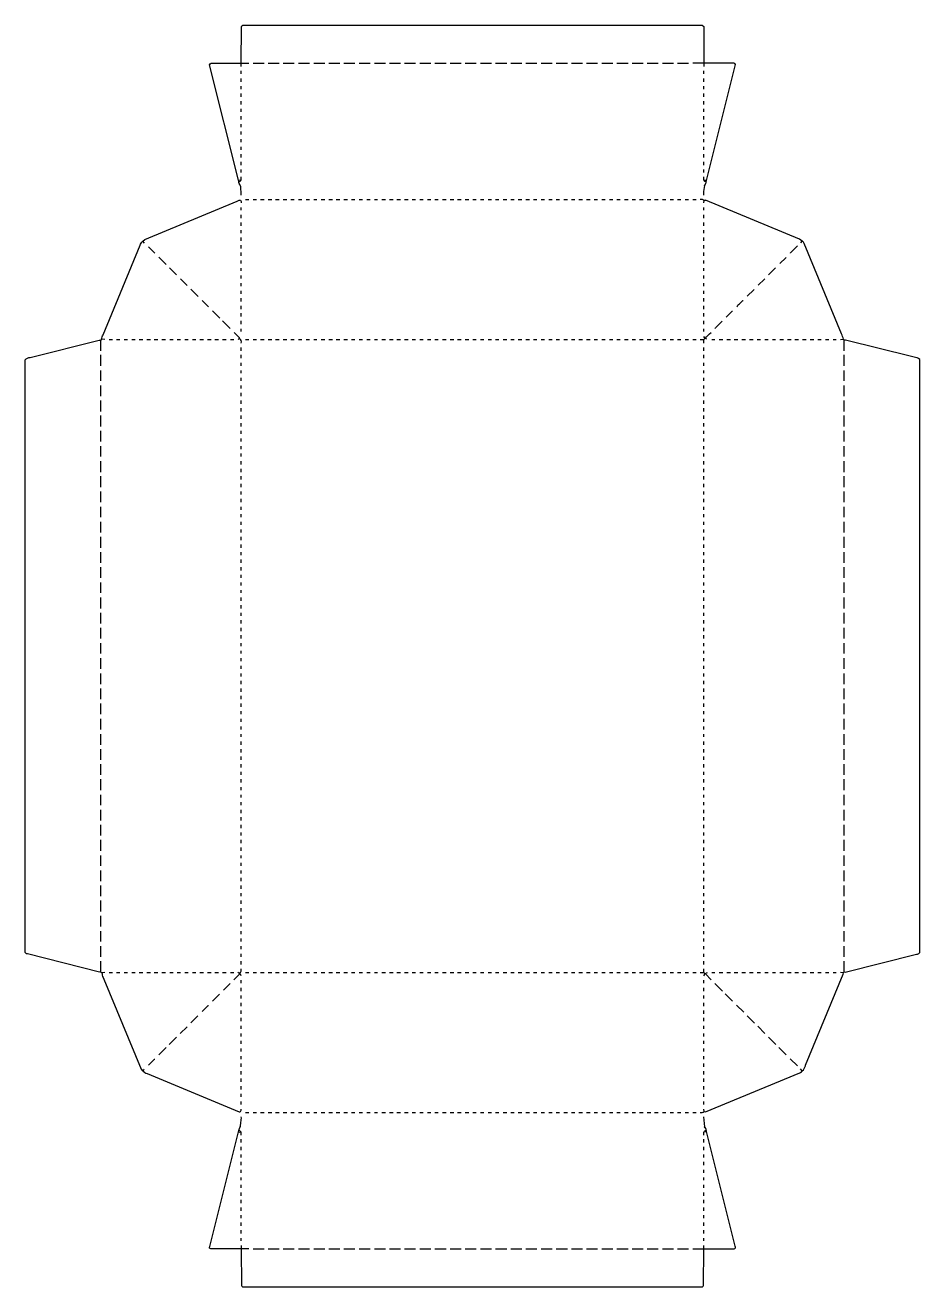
# Model space of a CAD drawing. Extents: x 660 to 6388, y 467 to 4506.
# Drawn here: x 3601 to 6388, y 520 to 4453 of the extents above; entities that cross this region are included whole.
import ezdxf

# ---------------------------------------------------------------- set-up
doc = ezdxf.new("R2010")
doc.units = 0
doc.layers.get('0').update_dxf_attribs({"linetype": 'CONTINUOUS'})

msp = doc.modelspace()

# ---------------------------------------------------------------- linework, layer by layer
at = {"color": 7, "linetype": 'CONTINUOUS'}
for points in [[(4274, 4324), (4274, 4335), (4274.5, 4448, -0.247487), (4279, 4453), (5710, 4453), (5715, 4449), (5715, 4335), (5715, 4324)], [(4274, 3923), (4273.5, 3936), (4272.6, 3939.9), (4272.4, 3949.1), (4270.8, 3953.9, -0.064627), (4266, 3966), (4265, 3970), (4175, 4330, -0.200223), (4180, 4334.5), (4274, 4335), (4298, 4335)], [(5715, 3923), (5715.5, 3935), (5718, 3953), (5719, 3955, 0.11879), (5723, 3966), (5724, 3969), (5814, 4331, 0.250927), (5809, 4334.5), (5715, 4335), (5681, 4335)], [(5723, 3966, -0.545951), (5716, 3970), (5715, 3971), (5715, 3980)], [(3837, 3438), (3837, 3471, 0.184026), (3839, 3474, -0.093701), (3843.7, 3488.1), (3958.8, 3767.1, -0.101144), (3967, 3780), (3974, 3785), (4260.9, 3904.3), (4267.9, 3907.2, -0.551051), (4273.6, 3903.9), (4274, 3899)], [(6152, 1502), (6156, 1501), (6378.1, 1556.6), (6380.9, 1557.4, 0.175272), (6388, 1562), (6388, 3411, 0.152773), (6370.1, 3418.4), (6362.1, 3420.4), (6157, 3471.5), (6156, 3471), (6152, 3471), (6150, 3473), (6150, 3474, 0.06961), (6144.3, 3491.1), (6028.2, 3772.1, 0.146719), (6022, 3780), (6013.8, 3785.8), (5720, 3907.5), (5719, 3907), (5715, 3907), (5713.1, 3908.2, 0.168768), (5704, 3910)], [(5818, 3575, -0.065166), (5826, 3584), (5837, 3595), (5838, 3595)], [(3837, 1502), (3832, 1501), (3607.9, 1557.6), (3605, 1558), (3601, 1562), (3601, 3410, -0.227924), (3616.1, 3417.6), (3830.9, 3471.4, -0.086291), (3837, 3471)], [(4274, 3462, 0.281867), (4269, 3476), (4269, 3478), (4252, 3495)], [(4264, 3473, -0.15463), (4269, 3476)], [(5704, 3473), (5715, 3473), (5718, 3476), (5720, 3477, -0.070149), (5738, 3495)], [(5718, 3476, 0.228676), (5715, 3483)], [(5725, 3474, -0.155754), (5720, 3477)], [(5704, 1063, 0.200418), (5716, 1066), (5720, 1065), (6013.9, 1187.2), (6016.9, 1188.3, 0.071993), (6022, 1193, 0.16957), (6031.7, 1209.1), (6032.3, 1210.9), (6149.6, 1494.1), (6150, 1499, 0.184026), (6152, 1502), (6152, 1535)], [(3840, 1499, 0.133569), (3843.8, 1483.9), (3845.8, 1478.9), (3962.2, 1198.2), (3966, 1193), (3968, 1193, 0.171313), (3980.9, 1184.8), (4267.9, 1065.8, 0.457764), (4273.6, 1070.1), (4274, 1074)], [(4251, 1477), (4270, 1496), (4270, 1497, 0.179421), (4274, 1511)], [(4270, 1497, -0.126966), (4263, 1500)], [(4274, 1489, 0.125359), (4270, 1496)], [(5715, 1489, 0.155288), (5718, 1497), (5715, 1500), (5715, 1511)], [(5720, 1496, -0.125537), (5727, 1500)], [(3968, 1193, -0.162278), (3972, 1198)], [(4298, 638), (4274, 638), (4179, 638.5, -0.557003), (4175.6, 645.1), (4265, 1003), (4266, 1007, -0.098591), (4272, 1020), (4272.6, 1033.1, 0.097668), (4274, 1050)], [(5681, 638), (5715, 638), (5810, 638.5, 0.586605), (5813.4, 646.1), (5724, 1004), (5724, 1006), (5723, 1007, 0.145859), (5718, 1019), (5715, 1050)], [(4274, 993), (4274, 1002), (4273, 1003, 0.288281), (4266, 1007)], [(4274, 649), (4274, 638), (4274.5, 524, 0.270975), (4278, 520), (5711, 520, 0.270975), (5714.5, 524), (5715, 638), (5715, 649)]]:
    msp.add_lwpolyline(points, format="xyb", dxfattribs=at)
for points in [[(4311, 4335), (4345, 4335)], [(4358, 4335), (4392, 4335)], [(4405, 4335), (4439, 4335)], [(4452, 4335), (4487, 4335)], [(4500, 4335), (4534, 4335)], [(4547, 4335), (4581, 4335)], [(4594, 4335), (4628, 4335)], [(4641, 4335), (4676, 4335)], [(4689, 4335), (4723, 4335)], [(4736, 4335), (4770, 4335)], [(4783, 4335), (4817, 4335)], [(4830, 4335), (4865, 4335)], [(4877, 4335), (4912, 4335)], [(4925, 4335), (4959, 4335)], [(4972, 4335), (5006, 4335)], [(5019, 4335), (5054, 4335)], [(5066, 4335), (5101, 4335)], [(5114, 4335), (5148, 4335)], [(5161, 4335), (5195, 4335)], [(5208, 4335), (5243, 4335)], [(5255, 4335), (5290, 4335)], [(5303, 4335), (5337, 4335)], [(5350, 4335), (5384, 4335)], [(5397, 4335), (5432, 4335)], [(5444, 4335), (5479, 4335)], [(5492, 4335), (5526, 4335)], [(5539, 4335), (5573, 4335)], [(5586, 4335), (5621, 4335)], [(5633, 4335), (5668, 4335)], [(4274, 4301), (4274, 4311)], [(4274, 4277), (4274, 4287)], [(5715, 4301), (5715, 4311)], [(5715, 4277), (5715, 4287)], [(4274, 4254), (4274, 4263)], [(5715, 4254), (5715, 4263)], [(4274, 4230), (4274, 4240)], [(4274, 4206), (4274, 4216)], [(5715, 4230), (5715, 4240)], [(5715, 4206), (5715, 4216)], [(4274, 4183), (4274, 4192)], [(4274, 4159), (4274, 4169)], [(5715, 4183), (5715, 4192)], [(5715, 4159), (5715, 4169)], [(4274, 4135), (4274, 4145)], [(5715, 4135), (5715, 4145)], [(4274, 4112), (4274, 4122)], [(4274, 4088), (4274, 4098)], [(5715, 4112), (5715, 4122)], [(5715, 4088), (5715, 4098)], [(4274, 4065), (4274, 4074)], [(4274, 4041), (4274, 4051)], [(5715, 4065), (5715, 4074)], [(5715, 4041), (5715, 4051)], [(4274, 4017), (4274, 4027)], [(5715, 4017), (5715, 4027)], [(4274, 3994), (4274, 4003)], [(5715, 3994), (5715, 4003)], [(5718, 3953), (5716, 3954)], [(4287, 3910), (4298, 3910)], [(4311, 3910), (4321, 3910)], [(4334, 3910), (4345, 3910)], [(4358, 3910), (4369, 3910)], [(4381, 3910), (4392, 3910)], [(4405, 3910), (4416, 3910)], [(4429, 3910), (4439, 3910)], [(4452, 3910), (4463, 3910)], [(4476, 3910), (4487, 3910)], [(4500, 3910), (4510, 3910)], [(4523, 3910), (4534, 3910)], [(4547, 3910), (4558, 3910)], [(4570, 3910), (4581, 3910)], [(4594, 3910), (4605, 3910)], [(4618, 3910), (4628, 3910)], [(4641, 3910), (4652, 3910)], [(4665, 3910), (4676, 3910)], [(4689, 3910), (4699, 3910)], [(4712, 3910), (4723, 3910)], [(4736, 3910), (4747, 3910)], [(4759, 3910), (4770, 3910)], [(4783, 3910), (4794, 3910)], [(4807, 3910), (4817, 3910)], [(4830, 3910), (4841, 3910)], [(4854, 3910), (4865, 3910)], [(4877, 3910), (4888, 3910)], [(4901, 3910), (4912, 3910)], [(4925, 3910), (4936, 3910)], [(4948, 3910), (4959, 3910)], [(4972, 3910), (4983, 3910)], [(4996, 3910), (5006, 3910)], [(5019, 3910), (5030, 3910)], [(5043, 3910), (5054, 3910)], [(5066, 3910), (5077, 3910)], [(5090, 3910), (5101, 3910)], [(5114, 3910), (5124, 3910)], [(5137, 3910), (5148, 3910)], [(5161, 3910), (5172, 3910)], [(5185, 3910), (5195, 3910)], [(5208, 3910), (5219, 3910)], [(5232, 3910), (5243, 3910)], [(5255, 3910), (5266, 3910)], [(5279, 3910), (5290, 3910)], [(5303, 3910), (5313, 3910)], [(5326, 3910), (5337, 3910)], [(5350, 3910), (5361, 3910)], [(5374, 3910), (5384, 3910)], [(5397, 3910), (5408, 3910)], [(5421, 3910), (5432, 3910)], [(5444, 3910), (5455, 3910)], [(5468, 3910), (5479, 3910)], [(5492, 3910), (5502, 3910)], [(5515, 3910), (5526, 3910)], [(5539, 3910), (5550, 3910)], [(5562, 3910), (5573, 3910)], [(5586, 3910), (5597, 3910)], [(5610, 3910), (5621, 3910)], [(5633, 3910), (5644, 3910)], [(5657, 3910), (5668, 3910)], [(5681, 3910), (5691, 3910)], [(5715, 3899), (5716, 3907)], [(4274, 3876), (4274, 3885)], [(4274, 3852), (4274, 3862)], [(5715, 3876), (5715, 3885)], [(5715, 3852), (5715, 3862)], [(4274, 3828), (4274, 3838)], [(5715, 3828), (5715, 3838)], [(3973, 3774), (3967, 3780)], [(4274, 3805), (4274, 3814)], [(4274, 3781), (4274, 3791)], [(5715, 3805), (5715, 3814)], [(5715, 3781), (5715, 3791)], [(6017, 3775), (6022, 3780)], [(4005, 3742), (3985, 3762)], [(4274, 3757), (4274, 3767)], [(4274, 3734), (4274, 3744)], [(5715, 3757), (5715, 3767)], [(5715, 3734), (5715, 3744)], [(5985, 3742), (5985.8, 3743.1), (6007, 3765)], [(4040, 3707), (4017, 3730)], [(4274, 3710), (4274, 3720)], [(5715, 3710), (5715, 3720)], [(5952, 3710), (5970.9, 3728.2), (5972, 3729)], [(4072, 3675), (4050, 3697)], [(4105, 3642), (4085, 3662)], [(4274, 3687), (4274, 3696)], [(4274, 3663), (4274, 3673)], [(5715, 3687), (5715, 3696)], [(5715, 3663), (5715, 3673)], [(5885, 3643), (5904.1, 3661.8), (5905, 3662)], [(5917, 3675), (5939, 3697)], [(4140, 3607), (4117, 3630)], [(4274, 3639), (4274, 3649)], [(4274, 3616), (4274, 3625)], [(5715, 3639), (5715, 3649)], [(5715, 3616), (5715, 3625)], [(5850, 3608), (5870.9, 3628.2), (5872, 3629)], [(4172, 3575), (4152, 3595)], [(4274, 3592), (4274, 3602)], [(5715, 3592), (5715, 3602)], [(4207, 3540), (4184, 3563)], [(4274, 3568), (4274, 3578)], [(4274, 3545), (4274, 3555)], [(5715, 3568), (5715, 3578)], [(5715, 3545), (5715, 3555)], [(5785, 3543), (5803.9, 3561.2), (5805, 3562)], [(4239, 3508), (4216, 3531)], [(4274, 3521), (4274, 3531)], [(4274, 3498), (4274, 3507)], [(5715, 3521), (5715, 3531)], [(5715, 3498), (5715, 3507)], [(5751, 3508), (5751.8, 3509.1), (5771, 3529), (5772, 3530)], [(3849, 3473), (3839, 3474)], [(3862, 3473), (3873, 3473)], [(3885, 3473), (3896, 3473)], [(3909, 3473), (3920, 3473)], [(3933, 3473), (3943, 3473)], [(3956, 3473), (3967, 3473)], [(3980, 3473), (3991, 3473)], [(4003, 3473), (4014, 3473)], [(4027, 3473), (4038, 3473)], [(4051, 3473), (4062, 3473)], [(4074, 3473), (4085, 3473)], [(4098, 3473), (4109, 3473)], [(4122, 3473), (4132, 3473)], [(4145, 3473), (4156, 3473)], [(4169, 3473), (4180, 3473)], [(4192, 3473), (4203, 3473)], [(4216, 3473), (4227, 3473)], [(4240, 3473), (4251, 3473)], [(4287, 3473), (4298, 3473)], [(4311, 3473), (4321, 3473)], [(4334, 3473), (4345, 3473)], [(4358, 3473), (4369, 3473)], [(4381, 3473), (4392, 3473)], [(4405, 3473), (4416, 3473)], [(4429, 3473), (4439, 3473)], [(4452, 3473), (4463, 3473)], [(4476, 3473), (4487, 3473)], [(4500, 3473), (4510, 3473)], [(4523, 3473), (4534, 3473)], [(4547, 3473), (4558, 3473)], [(4570, 3473), (4581, 3473)], [(4594, 3473), (4605, 3473)], [(4618, 3473), (4628, 3473)], [(4641, 3473), (4652, 3473)], [(4665, 3473), (4676, 3473)], [(4689, 3473), (4699, 3473)], [(4712, 3473), (4723, 3473)], [(4736, 3473), (4747, 3473)], [(4759, 3473), (4770, 3473)], [(4783, 3473), (4794, 3473)], [(4807, 3473), (4817, 3473)], [(4830, 3473), (4841, 3473)], [(4854, 3473), (4865, 3473)], [(4877, 3473), (4888, 3473)], [(4901, 3473), (4912, 3473)], [(4925, 3473), (4936, 3473)], [(4948, 3473), (4959, 3473)], [(4972, 3473), (4983, 3473)], [(4996, 3473), (5006, 3473)], [(5019, 3473), (5030, 3473)], [(5043, 3473), (5054, 3473)], [(5066, 3473), (5077, 3473)], [(5090, 3473), (5101, 3473)], [(5114, 3473), (5124, 3473)], [(5137, 3473), (5148, 3473)], [(5161, 3473), (5172, 3473)], [(5185, 3473), (5195, 3473)], [(5208, 3473), (5219, 3473)], [(5232, 3473), (5243, 3473)], [(5255, 3473), (5266, 3473)], [(5279, 3473), (5290, 3473)], [(5303, 3473), (5313, 3473)], [(5326, 3473), (5337, 3473)], [(5350, 3473), (5361, 3473)], [(5374, 3473), (5384, 3473)], [(5397, 3473), (5408, 3473)], [(5421, 3473), (5432, 3473)], [(5444, 3473), (5455, 3473)], [(5468, 3473), (5479, 3473)], [(5492, 3473), (5502, 3473)], [(5515, 3473), (5526, 3473)], [(5539, 3473), (5550, 3473)], [(5562, 3473), (5573, 3473)], [(5586, 3473), (5597, 3473)], [(5610, 3473), (5621, 3473)], [(5633, 3473), (5644, 3473)], [(5657, 3473), (5668, 3473)], [(5681, 3473), (5691, 3473)], [(5715, 3462), (5715, 3473)], [(5740, 3473), (5750, 3473)], [(5763, 3473), (5774, 3473)], [(5787, 3473), (5798, 3473)], [(5810, 3473), (5821, 3473)], [(5834, 3473), (5845, 3473)], [(5858, 3473), (5869, 3473)], [(5881, 3473), (5892, 3473)], [(5905, 3473), (5916, 3473)], [(5929, 3473), (5939, 3473)], [(5952, 3473), (5963, 3473)], [(5976, 3473), (5987, 3473)], [(5999, 3473), (6010, 3473)], [(6023, 3473), (6034, 3473)], [(6047, 3473), (6058, 3473)], [(6070, 3473), (6081, 3473)], [(6094, 3473), (6105, 3473)], [(6118, 3473), (6128, 3473)], [(6141, 3473), (6150, 3474)], [(6152, 3438), (6153, 3471)], [(3837, 3391), (3837, 3425)], [(4274, 3438), (4274, 3448)], [(4274, 3415), (4274, 3425)], [(5715, 3438), (5715, 3448)], [(5715, 3415), (5715, 3425)], [(6152, 3391), (6152, 3425)], [(4274, 3391), (4274, 3401)], [(5715, 3391), (5715, 3401)], [(3837, 3344), (3837, 3377)], [(4274, 3368), (4274, 3377)], [(4274, 3344), (4274, 3354)], [(5715, 3368), (5715, 3377)], [(5715, 3344), (5715, 3354)], [(6152, 3344), (6152, 3377)], [(3837, 3297), (3837, 3330)], [(4274, 3320), (4274, 3330)], [(4274, 3297), (4274, 3307)], [(5715, 3320), (5715, 3330)], [(5715, 3297), (5715, 3307)], [(6152, 3297), (6152, 3330)], [(3837, 3249), (3837, 3283)], [(4274, 3273), (4274, 3283)], [(5715, 3273), (5715, 3283)], [(6152, 3249), (6152, 3283)], [(3837, 3202), (3837, 3236)], [(4274, 3249), (4274, 3259)], [(4274, 3226), (4274, 3236)], [(5715, 3249), (5715, 3259)], [(5715, 3226), (5715, 3236)], [(6152, 3202), (6152, 3236)], [(3837, 3155), (3837, 3188)], [(4274, 3202), (4274, 3212)], [(4274, 3179), (4274, 3188)], [(5715, 3202), (5715, 3212)], [(5715, 3179), (5715, 3188)], [(6152, 3155), (6152, 3188)], [(4274, 3155), (4274, 3165)], [(5715, 3155), (5715, 3165)], [(3837, 3108), (3837, 3141)], [(4274, 3131), (4274, 3141)], [(4274, 3108), (4274, 3118)], [(5715, 3131), (5715, 3141)], [(5715, 3108), (5715, 3118)], [(6152, 3108), (6152, 3141)], [(3837, 3060), (3837, 3094)], [(4274, 3084), (4274, 3094)], [(4274, 3060), (4274, 3070)], [(5715, 3084), (5715, 3094)], [(5715, 3060), (5715, 3070)], [(6152, 3060), (6152, 3094)], [(3837, 3013), (3837, 3047)], [(4274, 3037), (4274, 3047)], [(5715, 3037), (5715, 3047)], [(6152, 3013), (6152, 3047)], [(3837, 2966), (3837, 2999)], [(4274, 3013), (4274, 3023)], [(4274, 2990), (4274, 2999)], [(5715, 3013), (5715, 3023)], [(5715, 2990), (5715, 2999)], [(6152, 2966), (6152, 2999)], [(3837, 2919), (3837, 2952)], [(4274, 2966), (4274, 2976)], [(4274, 2942), (4274, 2952)], [(5715, 2966), (5715, 2976)], [(5715, 2942), (5715, 2952)], [(6152, 2919), (6152, 2952)], [(4274, 2919), (4274, 2929)], [(5715, 2919), (5715, 2929)], [(3837, 2872), (3837, 2905)], [(4274, 2895), (4274, 2905)], [(4274, 2872), (4274, 2881)], [(5715, 2895), (5715, 2905)], [(5715, 2872), (5715, 2881)], [(6152, 2872), (6152, 2905)], [(3837, 2824), (3837, 2858)], [(4274, 2848), (4274, 2858)], [(4274, 2824), (4274, 2834)], [(5715, 2848), (5715, 2858)], [(5715, 2824), (5715, 2834)], [(6152, 2824), (6152, 2858)], [(3837, 2777), (3837, 2810)], [(4274, 2801), (4274, 2810)], [(5715, 2801), (5715, 2810)], [(6152, 2777), (6152, 2810)], [(3837, 2730), (3837, 2763)], [(4274, 2777), (4274, 2787)], [(4274, 2753), (4274, 2763)], [(5715, 2777), (5715, 2787)], [(5715, 2753), (5715, 2763)], [(6152, 2730), (6152, 2763)], [(3837, 2683), (3837, 2716)], [(4274, 2730), (4274, 2740)], [(4274, 2706), (4274, 2716)], [(5715, 2730), (5715, 2740)], [(5715, 2706), (5715, 2716)], [(6152, 2683), (6152, 2716)], [(4274, 2683), (4274, 2692)], [(5715, 2683), (5715, 2692)], [(3837, 2635), (3837, 2669)], [(4274, 2659), (4274, 2669)], [(4274, 2635), (4274, 2645)], [(5715, 2659), (5715, 2669)], [(5715, 2635), (5715, 2645)], [(6152, 2635), (6152, 2669)], [(3837, 2588), (3837, 2621)], [(4274, 2612), (4274, 2621)], [(4274, 2588), (4274, 2598)], [(5715, 2612), (5715, 2621)], [(5715, 2588), (5715, 2598)], [(6152, 2588), (6152, 2621)], [(3837, 2541), (3837, 2574)], [(4274, 2564), (4274, 2574)], [(5715, 2564), (5715, 2574)], [(6152, 2541), (6152, 2574)], [(3837, 2494), (3837, 2527)], [(4274, 2541), (4274, 2551)], [(4274, 2517), (4274, 2527)], [(5715, 2541), (5715, 2551)], [(5715, 2517), (5715, 2527)], [(6152, 2494), (6152, 2527)], [(3837, 2446), (3837, 2480)], [(4274, 2494), (4274, 2503)], [(4274, 2470), (4274, 2480)], [(5715, 2494), (5715, 2503)], [(5715, 2470), (5715, 2480)], [(6152, 2446), (6152, 2480)], [(4274, 2446), (4274, 2456)], [(5715, 2446), (5715, 2456)], [(3837, 2399), (3837, 2432)], [(4274, 2423), (4274, 2432)], [(4274, 2399), (4274, 2409)], [(5715, 2423), (5715, 2432)], [(5715, 2399), (5715, 2409)], [(6152, 2399), (6152, 2432)], [(3837, 2352), (3837, 2385)], [(4274, 2375), (4274, 2385)], [(4274, 2352), (4274, 2362)], [(5715, 2375), (5715, 2385)], [(5715, 2352), (5715, 2362)], [(6152, 2352), (6152, 2385)], [(3837, 2305), (3837, 2338)], [(4274, 2328), (4274, 2338)], [(5715, 2328), (5715, 2338)], [(6152, 2305), (6152, 2338)], [(3837, 2257), (3837, 2291)], [(4274, 2305), (4274, 2314)], [(4274, 2281), (4274, 2291)], [(5715, 2305), (5715, 2314)], [(5715, 2281), (5715, 2291)], [(6152, 2257), (6152, 2291)], [(3837, 2210), (3837, 2243)], [(4274, 2257), (4274, 2267)], [(4274, 2234), (4274, 2243)], [(5715, 2257), (5715, 2267)], [(5715, 2234), (5715, 2243)], [(6152, 2210), (6152, 2243)], [(4274, 2210), (4274, 2220)], [(5715, 2210), (5715, 2220)], [(3837, 2163), (3837, 2196)], [(4274, 2186), (4274, 2196)], [(4274, 2163), (4274, 2173)], [(5715, 2186), (5715, 2196)], [(5715, 2163), (5715, 2173)], [(6152, 2163), (6152, 2196)], [(3837, 2116), (3837, 2149)], [(4274, 2139), (4274, 2149)], [(4274, 2116), (4274, 2125)], [(5715, 2139), (5715, 2149)], [(5715, 2116), (5715, 2125)], [(6152, 2116), (6152, 2149)], [(3837, 2068), (3837, 2102)], [(4274, 2092), (4274, 2102)], [(5715, 2092), (5715, 2102)], [(6152, 2068), (6152, 2102)], [(3837, 2021), (3837, 2054)], [(4274, 2068), (4274, 2078)], [(4274, 2045), (4274, 2054)], [(5715, 2068), (5715, 2078)], [(5715, 2045), (5715, 2054)], [(6152, 2021), (6152, 2054)], [(3837, 1974), (3837, 2007)], [(4274, 2021), (4274, 2031)], [(4274, 1997), (4274, 2007)], [(5715, 2021), (5715, 2031)], [(5715, 1997), (5715, 2007)], [(6152, 1974), (6152, 2007)], [(4274, 1974), (4274, 1984)], [(5715, 1974), (5715, 1984)], [(3837, 1927), (3837, 1960)], [(4274, 1950), (4274, 1960)], [(4274, 1927), (4274, 1936)], [(5715, 1950), (5715, 1960)], [(5715, 1927), (5715, 1936)], [(6152, 1927), (6152, 1960)], [(3837, 1879), (3837, 1913)], [(4274, 1903), (4274, 1913)], [(4274, 1879), (4274, 1889)], [(5715, 1903), (5715, 1913)], [(5715, 1879), (5715, 1889)], [(6152, 1879), (6152, 1913)], [(3837, 1832), (3837, 1865)], [(4274, 1856), (4274, 1865)], [(5715, 1856), (5715, 1865)], [(6152, 1832), (6152, 1865)], [(3837, 1785), (3837, 1818)], [(4274, 1832), (4274, 1842)], [(4274, 1808), (4274, 1818)], [(5715, 1832), (5715, 1842)], [(5715, 1808), (5715, 1818)], [(6152, 1785), (6152, 1818)], [(3837, 1738), (3837, 1771)], [(4274, 1785), (4274, 1795)], [(4274, 1761), (4274, 1771)], [(5715, 1785), (5715, 1795)], [(5715, 1761), (5715, 1771)], [(6152, 1738), (6152, 1771)], [(4274, 1738), (4274, 1747)], [(5715, 1738), (5715, 1747)], [(3837, 1690), (3837, 1724)], [(4274, 1714), (4274, 1724)], [(4274, 1690), (4274, 1700)], [(5715, 1714), (5715, 1724)], [(5715, 1690), (5715, 1700)], [(6152, 1690), (6152, 1724)], [(3837, 1643), (3837, 1676)], [(4274, 1667), (4274, 1676)], [(4274, 1643), (4274, 1653)], [(5715, 1667), (5715, 1676)], [(5715, 1643), (5715, 1653)], [(6152, 1643), (6152, 1676)], [(3837, 1596), (3837, 1629)], [(4274, 1619), (4274, 1629)], [(5715, 1619), (5715, 1629)], [(6152, 1596), (6152, 1629)], [(3837, 1549), (3837, 1582)], [(4274, 1596), (4274, 1606)], [(4274, 1572), (4274, 1582)], [(5715, 1596), (5715, 1606)], [(5715, 1572), (5715, 1582)], [(6152, 1549), (6152, 1582)], [(3849, 1500), (3843, 1499), (3839, 1499), (3837, 1501), (3837, 1502), (3837, 1535)], [(4274, 1549), (4274, 1558)], [(4274, 1525), (4274, 1535)], [(5715, 1549), (5715, 1558)], [(5715, 1525), (5715, 1535)], [(3862, 1500), (3873, 1500)], [(3885, 1500), (3896, 1500)], [(3909, 1500), (3920, 1500)], [(3933, 1500), (3943, 1500)], [(3956, 1500), (3967, 1500)], [(3980, 1500), (3991, 1500)], [(4003, 1500), (4014, 1500)], [(4027, 1500), (4038, 1500)], [(4051, 1500), (4062, 1500)], [(4074, 1500), (4085, 1500)], [(4098, 1500), (4109, 1500)], [(4122, 1500), (4132, 1500)], [(4145, 1500), (4156, 1500)], [(4169, 1500), (4180, 1500)], [(4192, 1500), (4203, 1500)], [(4216, 1500), (4227, 1500)], [(4240, 1500), (4251, 1500)], [(4287, 1500), (4298, 1500)], [(4311, 1500), (4321, 1500)], [(4334, 1500), (4345, 1500)], [(4358, 1500), (4369, 1500)], [(4381, 1500), (4392, 1500)], [(4405, 1500), (4416, 1500)], [(4429, 1500), (4439, 1500)], [(4452, 1500), (4463, 1500)], [(4476, 1500), (4487, 1500)], [(4500, 1500), (4510, 1500)], [(4523, 1500), (4534, 1500)], [(4547, 1500), (4558, 1500)], [(4570, 1500), (4581, 1500)], [(4594, 1500), (4605, 1500)], [(4618, 1500), (4628, 1500)], [(4641, 1500), (4652, 1500)], [(4665, 1500), (4676, 1500)], [(4689, 1500), (4699, 1500)], [(4712, 1500), (4723, 1500)], [(4736, 1500), (4747, 1500)], [(4759, 1500), (4770, 1500)], [(4783, 1500), (4794, 1500)], [(4807, 1500), (4817, 1500)], [(4830, 1500), (4841, 1500)], [(4854, 1500), (4865, 1500)], [(4877, 1500), (4888, 1500)], [(4901, 1500), (4912, 1500)], [(4925, 1500), (4936, 1500)], [(4948, 1500), (4959, 1500)], [(4972, 1500), (4983, 1500)], [(4996, 1500), (5006, 1500)], [(5019, 1500), (5030, 1500)], [(5043, 1500), (5054, 1500)], [(5066, 1500), (5077, 1500)], [(5090, 1500), (5101, 1500)], [(5114, 1500), (5124, 1500)], [(5137, 1500), (5148, 1500)], [(5161, 1500), (5172, 1500)], [(5185, 1500), (5195, 1500)], [(5208, 1500), (5219, 1500)], [(5232, 1500), (5243, 1500)], [(5255, 1500), (5266, 1500)], [(5279, 1500), (5290, 1500)], [(5303, 1500), (5313, 1500)], [(5326, 1500), (5337, 1500)], [(5350, 1500), (5361, 1500)], [(5374, 1500), (5384, 1500)], [(5397, 1500), (5408, 1500)], [(5421, 1500), (5432, 1500)], [(5444, 1500), (5455, 1500)], [(5468, 1500), (5479, 1500)], [(5492, 1500), (5502, 1500)], [(5515, 1500), (5526, 1500)], [(5539, 1500), (5550, 1500)], [(5562, 1500), (5573, 1500)], [(5586, 1500), (5597, 1500)], [(5610, 1500), (5621, 1500)], [(5633, 1500), (5644, 1500)], [(5657, 1500), (5668, 1500)], [(5681, 1500), (5691, 1500)], [(5704, 1500), (5715, 1500)], [(5738, 1477), (5720, 1496), (5718, 1497)], [(5740, 1500), (5750, 1500)], [(5763, 1500), (5774, 1500)], [(5787, 1500), (5798, 1500)], [(5810, 1500), (5821, 1500)], [(5834, 1500), (5845, 1500)], [(5858, 1500), (5869, 1500)], [(5881, 1500), (5892, 1500)], [(5905, 1500), (5916, 1500)], [(5929, 1500), (5939, 1500)], [(5952, 1500), (5963, 1500)], [(5976, 1500), (5987, 1500)], [(5999, 1500), (6010, 1500)], [(6023, 1500), (6034, 1500)], [(6047, 1500), (6058, 1500)], [(6070, 1500), (6081, 1500)], [(6094, 1500), (6105, 1500)], [(6118, 1500), (6128, 1500)], [(6150, 1499), (6141, 1500)], [(4219, 1445), (4239, 1465)], [(4274, 1466), (4274, 1476)], [(5715, 1466), (5715, 1476)], [(5773, 1442), (5750, 1465)], [(4184, 1410), (4206, 1432)], [(4274, 1442), (4274, 1452)], [(4274, 1419), (4274, 1428)], [(5715, 1442), (5715, 1452)], [(5715, 1419), (5715, 1428)], [(5805, 1410), (5782, 1433)], [(4152, 1378), (4171.1, 1396.8), (4172, 1397)], [(4274, 1395), (4274, 1405)], [(4274, 1371), (4274, 1381)], [(5715, 1395), (5715, 1405)], [(5715, 1371), (5715, 1381)], [(5840, 1376), (5817, 1398)], [(4117, 1343), (4139, 1365)], [(4274, 1348), (4274, 1358)], [(5715, 1348), (5715, 1358)], [(5873, 1342), (5850, 1365)], [(4049, 1275), (4072, 1298)], [(4084, 1310), (4085, 1311), (4104.1, 1329.8), (4105, 1330)], [(4274, 1324), (4274, 1334)], [(4274, 1300), (4274, 1310)], [(5715, 1324), (5715, 1334)], [(5715, 1300), (5715, 1310)], [(5905, 1310), (5883, 1332)], [(5940, 1275), (5917, 1298)], [(4017, 1243), (4040, 1266)], [(4274, 1277), (4274, 1287)], [(4274, 1253), (4274, 1263)], [(5715, 1277), (5715, 1287)], [(5715, 1253), (5715, 1263)], [(5972, 1243), (5949, 1266)], [(3985, 1211), (4004.1, 1229.8), (4005, 1230)], [(4274, 1230), (4274, 1239)], [(5715, 1230), (5715, 1239)], [(6007, 1209), (5984, 1231)], [(4274, 1206), (4274, 1216)], [(4274, 1182), (4274, 1192)], [(5715, 1206), (5715, 1216)], [(5715, 1182), (5715, 1192)], [(6022, 1193), (6016, 1199)], [(4274, 1159), (4274, 1169)], [(4274, 1135), (4274, 1145)], [(5715, 1159), (5715, 1169)], [(5715, 1135), (5715, 1145)], [(4274, 1112), (4274, 1121)], [(5715, 1112), (5715, 1121)], [(4274, 1088), (4274, 1098)], [(4287, 1063), (4298, 1063)], [(4311, 1063), (4321, 1063)], [(4334, 1063), (4345, 1063)], [(4358, 1063), (4369, 1063)], [(4381, 1063), (4392, 1063)], [(4405, 1063), (4416, 1063)], [(4429, 1063), (4439, 1063)], [(4452, 1063), (4463, 1063)], [(4476, 1063), (4487, 1063)], [(4500, 1063), (4510, 1063)], [(4523, 1063), (4534, 1063)], [(4547, 1063), (4558, 1063)], [(4570, 1063), (4581, 1063)], [(4594, 1063), (4605, 1063)], [(4618, 1063), (4628, 1063)], [(4641, 1063), (4652, 1063)], [(4665, 1063), (4676, 1063)], [(4689, 1063), (4699, 1063)], [(4712, 1063), (4723, 1063)], [(4736, 1063), (4747, 1063)], [(4759, 1063), (4770, 1063)], [(4783, 1063), (4794, 1063)], [(4807, 1063), (4817, 1063)], [(4830, 1063), (4841, 1063)], [(4854, 1063), (4865, 1063)], [(4877, 1063), (4888, 1063)], [(4901, 1063), (4912, 1063)], [(4925, 1063), (4936, 1063)], [(4948, 1063), (4959, 1063)], [(4972, 1063), (4983, 1063)], [(4996, 1063), (5006, 1063)], [(5019, 1063), (5030, 1063)], [(5043, 1063), (5054, 1063)], [(5066, 1063), (5077, 1063)], [(5090, 1063), (5101, 1063)], [(5114, 1063), (5124, 1063)], [(5137, 1063), (5148, 1063)], [(5161, 1063), (5172, 1063)], [(5185, 1063), (5195, 1063)], [(5208, 1063), (5219, 1063)], [(5232, 1063), (5243, 1063)], [(5255, 1063), (5266, 1063)], [(5279, 1063), (5290, 1063)], [(5303, 1063), (5313, 1063)], [(5326, 1063), (5337, 1063)], [(5350, 1063), (5361, 1063)], [(5374, 1063), (5384, 1063)], [(5397, 1063), (5408, 1063)], [(5421, 1063), (5432, 1063)], [(5444, 1063), (5455, 1063)], [(5468, 1063), (5479, 1063)], [(5492, 1063), (5502, 1063)], [(5515, 1063), (5526, 1063)], [(5539, 1063), (5550, 1063)], [(5562, 1063), (5573, 1063)], [(5586, 1063), (5597, 1063)], [(5610, 1063), (5621, 1063)], [(5633, 1063), (5644, 1063)], [(5657, 1063), (5668, 1063)], [(5681, 1063), (5691, 1063)], [(5715, 1088), (5715, 1098)], [(5716, 1066), (5715, 1074)], [(5716, 1018), (5718, 1019)], [(4274, 970), (4274, 980)], [(4274, 946), (4274, 956)], [(5715, 970), (5715, 980)], [(5715, 946), (5715, 956)], [(4274, 923), (4274, 932)], [(4274, 899), (4274, 909)], [(5715, 923), (5715, 932)], [(5715, 899), (5715, 909)], [(4274, 875), (4274, 885)], [(5715, 875), (5715, 885)], [(4274, 852), (4274, 861)], [(4274, 828), (4274, 838)], [(5715, 852), (5715, 861)], [(5715, 828), (5715, 838)], [(4274, 804), (4274, 814)], [(4274, 781), (4274, 791)], [(5715, 804), (5715, 814)], [(5715, 781), (5715, 791)], [(4274, 757), (4274, 767)], [(5715, 757), (5715, 767)], [(4274, 734), (4274, 743)], [(4274, 710), (4274, 720)], [(5715, 734), (5715, 743)], [(5715, 710), (5715, 720)], [(4274, 686), (4274, 696)], [(4274, 663), (4274, 672)], [(5715, 686), (5715, 696)], [(5715, 663), (5715, 672)], [(4311, 638), (4345, 638)], [(4358, 638), (4392, 638)], [(4405, 638), (4439, 638)], [(4452, 638), (4487, 638)], [(4500, 638), (4534, 638)], [(4547, 638), (4581, 638)], [(4594, 638), (4628, 638)], [(4641, 638), (4676, 638)], [(4689, 638), (4723, 638)], [(4736, 638), (4770, 638)], [(4783, 638), (4817, 638)], [(4830, 638), (4865, 638)], [(4877, 638), (4912, 638)], [(4925, 638), (4959, 638)], [(4972, 638), (5006, 638)], [(5019, 638), (5054, 638)], [(5066, 638), (5101, 638)], [(5114, 638), (5148, 638)], [(5161, 638), (5195, 638)], [(5208, 638), (5243, 638)], [(5255, 638), (5290, 638)], [(5303, 638), (5337, 638)], [(5350, 638), (5384, 638)], [(5397, 638), (5432, 638)], [(5444, 638), (5479, 638)], [(5492, 638), (5526, 638)], [(5539, 638), (5573, 638)], [(5586, 638), (5621, 638)], [(5633, 638), (5668, 638)]]:
    msp.add_lwpolyline(points, dxfattribs=at)
at = {"color": 19, "linetype": 'CONTINUOUS'}
for points in [[(4266, 3966, 0.43074), (4274, 3971), (4274, 3980)], [(5715, 993), (5715, 1002), (5716, 1003, -0.439411), (5723, 1007)]]:
    msp.add_lwpolyline(points, format="xyb", dxfattribs=at)
at = {"color": 250, "linetype": 'CONTINUOUS'}
msp.add_lwpolyline([(4265, 3970), (4274, 3971)], dxfattribs=at)
at = {"color": 19, "linetype": 'CONTINUOUS'}
msp.add_lwpolyline([(5724, 3969), (5716, 3970)], dxfattribs=at)
at = {"color": 119, "linetype": 'CONTINUOUS'}
msp.add_lwpolyline([(4265, 1003, 0.189069), (4273, 1003)], format="xyb", dxfattribs=at)
at = {"color": 109, "linetype": 'CONTINUOUS'}
msp.add_lwpolyline([(5716, 1003), (5724, 1004)], dxfattribs=at)

doc.saveas('drawing.dxf')
